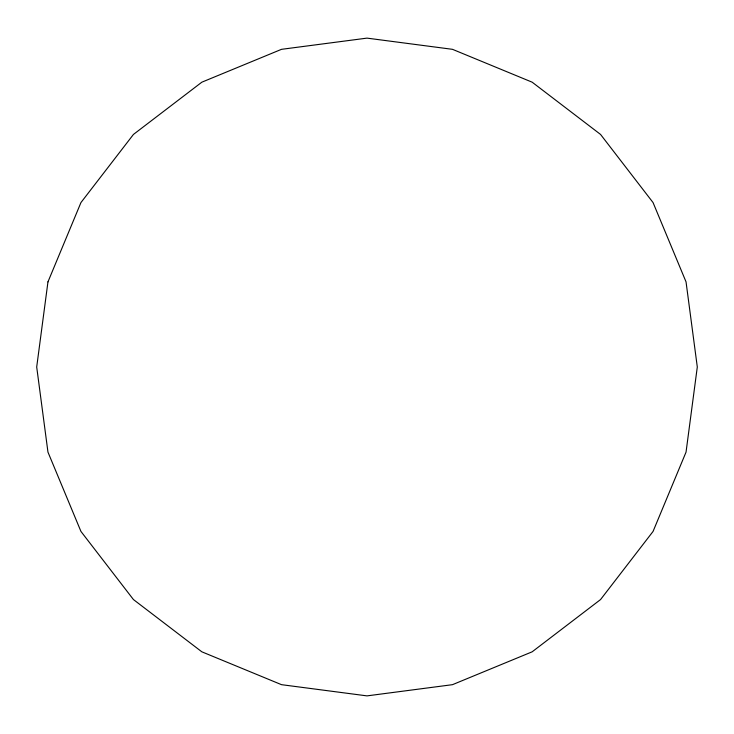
<?xml version="1.0" encoding="UTF-8"?>
<svg xmlns="http://www.w3.org/2000/svg" width="734" height="734" viewBox="0 0 734 734"><rect width="100%" height="100%" fill="white"/><g stroke="black" fill="none" stroke-linecap="round" stroke-linejoin="round"><path stroke-width="1.1" d="M47.958 281.884L36.7 367L47.958 452.116L80.951 531.444L133.441 599.559L201.85 651.82L281.517 684.675L367 695.878L452.483 684.675L532.15 651.82L600.559 599.559L653.049 531.444L686.042 452.116L697.3 367L686.042 281.884L653.049 202.556L600.559 134.441L532.15 82.18L452.483 49.325L367 38.122L281.517 49.325L201.85 82.18L133.441 134.441L80.951 202.556L47.958 281.884"/></g></svg>
